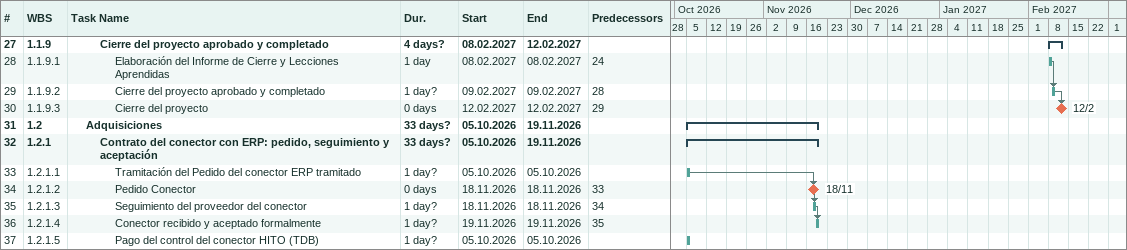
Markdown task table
| ID | WBS | Task | Duration | Start | Finish | Predecessors |
|---|---|---|---|---|---|---|
| 27 | 1.1.9 | **Cierre del proyecto aprobado y completado** | 4d? | 2027-02-08 | 2027-02-12 |  |
| 28 | 1.1.9.1 | Elaboración del Informe de Cierre y Lecciones Aprendidas | 1d | 2027-02-08 | 2027-02-08 | 24 |
| 29 | 1.1.9.2 | Cierre del proyecto aprobado y completado | 1d? | 2027-02-09 | 2027-02-09 | 28 |
| 30 | 1.1.9.3 | Cierre del proyecto | 0d | 2027-02-12 | 2027-02-12 | 29 |
| 31 | 1.2 | **Adquisiciones** | 33d? | 2026-10-05 | 2026-11-19 |  |
| 32 | 1.2.1 | **Contrato del conector con ERP: pedido, seguimiento y aceptación** | 33d? | 2026-10-05 | 2026-11-19 |  |
| 33 | 1.2.1.1 | Tramitación del Pedido del conector ERP tramitado | 1d? | 2026-10-05 | 2026-10-05 |  |
| 34 | 1.2.1.2 | Pedido Conector | 0d | 2026-11-18 | 2026-11-18 | 33 |
| 35 | 1.2.1.3 | Seguimiento del proveedor del conector | 1d? | 2026-11-18 | 2026-11-18 | 34 |
| 36 | 1.2.1.4 | Conector recibido y aceptado formalmente | 1d? | 2026-11-19 | 2026-11-19 | 35 |
| 37 | 1.2.1.5 | Pago del control del conector HITO (TDB) | 1d? | 2026-10-05 | 2026-10-05 |  |
